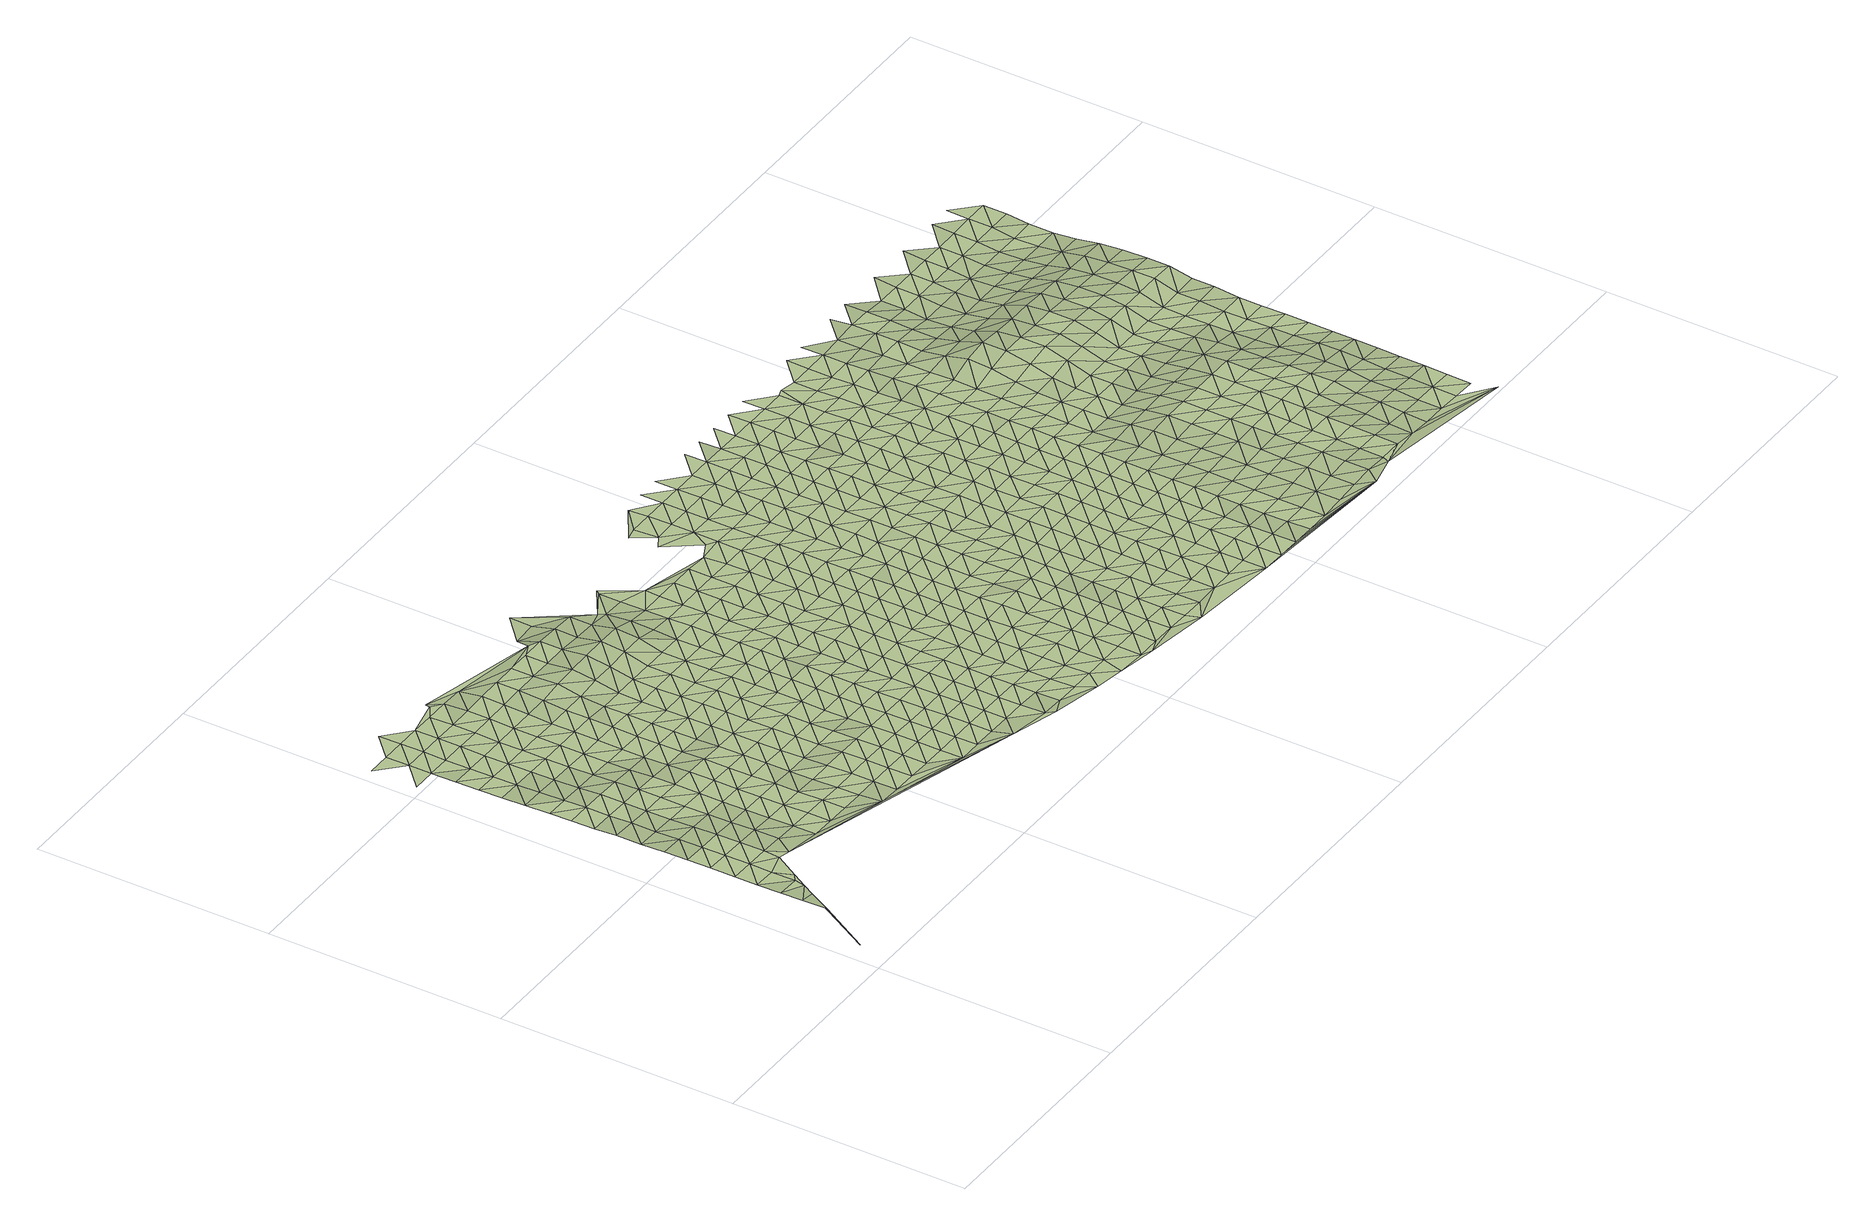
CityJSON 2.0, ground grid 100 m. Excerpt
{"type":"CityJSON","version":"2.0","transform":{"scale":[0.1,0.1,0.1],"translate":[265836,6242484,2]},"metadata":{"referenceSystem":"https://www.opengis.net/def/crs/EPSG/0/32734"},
"CityObjects":{
"terrain1":{"type":"TINRelief","geometry":[{"type":"CompositeSurface","lod":"1","boundaries":[[[0,1,2]],[[3,1,0]],[[4,5,3]],[[3,0,4]],[[6,7,5]],[[6,5,4]],[[8,7,9]],[[10,7,6]],[[4,11,6]],[[7,10,9]],[[12,8,13]],[[6,11,10]],[[8,9,13]],[[12,14,15]],[[11,16,10]],[[12,13,14]],[[9,10,16]],[[17,18,15]],[[18,17,19]],[[17,15,14]],[[13,9,20]],[[16,21,9]],[[22,19,23]],[[9,21,20]],[[17,24,19]],[[14,13,25]],[[26,21,16]],[[19,24,23]],[[27,22,28]],[[13,20,25]],[[17,14,29]],[[22,23,28]],[[30,27,31]],[[29,24,17]],[[29,14,25]],[[21,26,32]],[[30,31,33]],[[34,20,21]],[[27,28,31]],[[23,24,35]],[[21,32,34]],[[29,36,24]],[[37,38,33]],[[20,39,25]],[[37,33,31]],[[32,26,40]],[[24,36,35]],[[28,23,41]],[[20,34,39]],[[42,29,25]],[[43,38,44]],[[38,37,45]],[[23,35,41]],[[46,31,28]],[[29,42,36]],[[42,25,39]],[[47,34,32]],[[43,44,48]],[[44,38,45]],[[40,47,32]],[[28,41,46]],[[31,49,37]],[[36,50,35]],[[51,52,53]],[[48,54,55]],[[36,42,50]],[[39,34,56]],[[31,46,49]],[[44,54,48]],[[57,34,47]],[[37,58,45]],[[55,59,52]],[[60,41,35]],[[61,62,53]],[[34,57,56]],[[50,63,35]],[[26,64,40]],[[47,40,65]],[[66,42,39]],[[37,49,58]],[[54,59,55]],[[67,44,45]],[[35,63,60]],[[46,41,68]],[[66,39,56]],[[69,50,42]],[[52,70,53]],[[67,45,58]],[[59,71,52]],[[49,46,68]],[[44,72,54]],[[73,57,47]],[[74,47,65]],[[41,60,68]],[[50,69,63]],[[66,69,42]],[[52,71,70]],[[75,61,53]],[[47,74,73]],[[44,67,72]],[[59,54,76]],[[56,57,77]],[[58,49,78]],[[40,64,65]],[[79,60,63]],[[49,68,80]],[[53,70,75]],[[54,72,76]],[[57,73,77]],[[69,79,63]],[[66,56,81]],[[59,82,71]],[[49,80,78]],[[83,74,65]],[[67,58,84]],[[61,75,85]],[[68,60,86]],[[81,56,77]],[[59,76,82]],[[87,60,79]],[[74,83,73]],[[72,67,84]],[[70,71,88]],[[69,66,89]],[[65,90,83]],[[84,58,78]],[[86,80,68]],[[60,87,86]],[[90,65,64]],[[81,89,66]],[[71,82,88]],[[75,70,91]],[[92,79,69]],[[72,93,76]],[[94,77,73]],[[83,95,73]],[[72,84,96]],[[75,91,85]],[[78,80,97]],[[86,98,80]],[[70,88,91]],[[89,92,69]],[[77,94,81]],[[82,76,93]],[[99,87,79]],[[72,96,93]],[[73,95,94]],[[90,100,83]],[[80,98,97]],[[84,78,101]],[[90,64,100]],[[79,92,99]],[[102,86,87]],[[103,88,82]],[[104,95,83]],[[101,96,84]],[[105,89,81]],[[101,78,97]],[[94,106,81]],[[103,82,93]],[[86,102,98]],[[104,83,100]],[[87,99,102]],[[105,81,106]],[[107,91,88]],[[108,92,89]],[[109,88,103]],[[98,110,97]],[[111,93,96]],[[94,95,112]],[[113,95,104]],[[101,114,96]],[[64,26,115]],[[116,100,64]],[[92,108,99]],[[98,102,110]],[[88,109,107]],[[108,89,105]],[[96,114,111]],[[95,113,112]],[[100,116,104]],[[106,94,117]],[[103,93,118]],[[116,64,119]],[[120,101,97]],[[110,121,97]],[[122,102,99]],[[103,118,109]],[[94,112,117]],[[118,93,111]],[[108,123,99]],[[91,107,124]],[[113,104,125]],[[101,120,114]],[[105,106,126]],[[120,97,121]],[[116,125,104]],[[99,123,122]],[[127,110,102]],[[105,126,108]],[[126,106,117]],[[128,107,109]],[[111,114,129]],[[112,113,130]],[[118,131,109]],[[122,127,102]],[[113,125,130]],[[114,120,129]],[[132,121,110]],[[116,119,133]],[[134,123,108]],[[109,131,128]],[[64,135,119]],[[107,128,124]],[[134,108,126]],[[112,136,117]],[[137,118,111]],[[110,127,132]],[[138,111,129]],[[139,112,130]],[[133,119,140]],[[141,125,116]],[[142,120,121]],[[128,143,124]],[[122,123,144]],[[112,139,136]],[[137,111,138]],[[123,134,145]],[[146,126,117]],[[147,131,118]],[[142,121,132]],[[133,141,116]],[[148,130,125]],[[149,129,120]],[[123,145,144]],[[150,127,122]],[[135,140,119]],[[146,117,136]],[[118,137,147]],[[128,131,151]],[[130,148,139]],[[126,152,134]],[[143,128,151]],[[141,148,125]],[[142,149,120]],[[153,138,129]],[[150,122,144]],[[154,132,127]],[[155,133,140]],[[131,147,151]],[[126,146,152]],[[134,156,145]],[[129,149,153]],[[136,139,157]],[[158,137,138]],[[127,150,154]],[[148,159,139]],[[155,140,160]],[[141,133,161]],[[142,132,162]],[[134,152,156]],[[140,135,160]],[[144,145,163]],[[158,138,153]],[[139,159,157]],[[146,136,164]],[[165,147,137]],[[155,161,133]],[[162,132,154]],[[144,163,150]],[[166,149,142]],[[148,141,167]],[[135,64,115]],[[145,156,163]],[[147,165,151]],[[152,146,164]],[[164,136,157]],[[137,158,165]],[[149,166,153]],[[167,159,148]],[[161,167,141]],[[166,142,162]],[[150,168,154]],[[155,160,169]],[[168,150,163]],[[160,135,170]],[[153,171,158]],[[156,152,172]],[[152,164,173]],[[154,174,162]],[[157,159,175]],[[153,166,171]],[[167,176,159]],[[169,160,170]],[[143,151,177]],[[161,155,178]],[[174,154,168]],[[152,173,172]],[[179,151,165]],[[163,156,180]],[[158,181,165]],[[159,176,175]],[[162,182,166]],[[164,157,183]],[[178,155,169]],[[171,181,158]],[[184,167,161]],[[182,162,174]],[[156,172,180]],[[163,185,168]],[[183,173,164]],[[186,170,135]],[[183,157,175]],[[171,166,187]],[[167,184,176]],[[184,161,178]],[[181,179,165]],[[163,180,185]],[[187,166,182]],[[135,188,186]],[[174,168,189]],[[190,169,170]],[[176,191,175]],[[192,181,171]],[[172,173,193]],[[183,194,173]],[[135,115,188]],[[168,185,189]],[[187,192,171]],[[177,151,179]],[[176,184,191]],[[190,170,186]],[[195,178,169]],[[174,196,182]],[[173,194,193]],[[172,197,180]],[[198,183,175]],[[179,181,199]],[[195,169,190]],[[174,189,196]],[[191,200,175]],[[201,181,192]],[[185,180,197]],[[202,184,178]],[[182,203,187]],[[172,193,197]],[[183,198,194]],[[188,204,186]],[[198,175,200]],[[181,201,199]],[[202,178,195]],[[182,196,203]],[[205,188,115]],[[206,192,187]],[[207,191,184]],[[188,205,204]],[[185,208,189]],[[209,190,186]],[[194,210,193]],[[185,197,211]],[[199,177,179]],[[203,206,187]],[[202,207,184]],[[194,198,210]],[[196,189,208]],[[212,200,191]],[[213,201,192]],[[185,211,208]],[[209,186,204]],[[214,195,190]],[[193,215,197]],[[191,207,212]],[[192,206,213]],[[210,216,193]],[[217,198,200]],[[201,218,199]],[[219,205,115]],[[214,190,209]],[[215,211,197]],[[202,195,220]],[[203,196,221]],[[196,208,222]],[[193,216,215]],[[205,223,204]],[[217,200,212]],[[201,213,218]],[[218,177,199]],[[224,210,198]],[[220,195,214]],[[196,222,221]],[[206,203,225]],[[226,207,202]],[[205,219,223]],[[208,211,227]],[[209,204,228]],[[215,229,211]],[[217,224,198]],[[115,230,219]],[[206,225,213]],[[231,216,210]],[[221,225,203]],[[226,202,220]],[[227,222,208]],[[232,212,207]],[[211,229,227]],[[177,218,233]],[[228,204,223]],[[214,209,234]],[[210,224,231]],[[235,230,115]],[[215,216,236]],[[207,226,232]],[[222,237,221]],[[217,212,238]],[[239,218,213]],[[234,209,228]],[[225,240,213]],[[215,236,229]],[[220,214,241]],[[227,237,222]],[[216,231,236]],[[233,218,239]],[[223,219,242]],[[238,212,232]],[[213,240,239]],[[230,243,219]],[[220,241,226]],[[244,224,217]],[[241,214,234]],[[227,229,245]],[[246,225,221]],[[237,247,221]],[[219,243,242]],[[248,228,223]],[[245,229,236]],[[244,217,238]],[[226,249,232]],[[250,231,224]],[[239,251,233]],[[246,221,247]],[[252,240,225]],[[241,249,226]],[[248,223,242]],[[230,235,253]],[[254,234,228]],[[237,227,255]],[[256,233,251]],[[257,227,245]],[[224,244,250]],[[232,258,238]],[[231,259,236]],[[230,260,243]],[[225,246,252]],[[255,247,237]],[[240,261,239]],[[254,228,248]],[[257,255,227]],[[249,258,232]],[[262,241,234]],[[231,250,259]],[[230,253,260]],[[263,245,236]],[[239,261,251]],[[238,264,244]],[[242,243,265]],[[240,252,261]],[[262,234,254]],[[258,264,238]],[[256,251,261]],[[266,246,247]],[[241,267,249]],[[263,236,259]],[[268,247,255]],[[243,260,265]],[[269,257,245]],[[270,248,242]],[[244,271,250]],[[253,235,272]],[[266,247,268]],[[241,262,267]],[[264,271,244]],[[249,273,258]],[[274,252,246]],[[269,245,263]],[[270,242,265]],[[275,254,248]],[[276,255,257]],[[260,253,277]],[[261,278,256]],[[252,278,261]],[[279,259,250]],[[249,267,273]],[[246,266,274]],[[271,280,250]],[[264,258,281]],[[275,248,270]],[[269,276,257]],[[259,279,263]],[[262,254,282]],[[283,268,255]],[[265,260,284]],[[252,274,278]],[[277,253,272]],[[250,280,279]],[[258,273,281]],[[260,277,284]],[[266,268,283]],[[267,262,282]],[[285,271,264]],[[275,282,254]],[[255,276,283]],[[263,286,269]],[[265,287,270]],[[279,286,263]],[[264,281,285]],[[287,265,284]],[[274,266,288]],[[271,289,280]],[[275,270,290]],[[273,267,291]],[[266,283,288]],[[267,282,292]],[[277,272,293]],[[276,269,294]],[[277,293,284]],[[286,295,269]],[[287,290,270]],[[271,285,289]],[[274,296,278]],[[280,297,279]],[[267,292,291]],[[276,294,283]],[[273,298,281]],[[294,269,295]],[[288,299,274]],[[297,286,279]],[[282,275,300]],[[301,287,284]],[[290,302,275]],[[280,289,297]],[[273,291,298]],[[274,299,296]],[[293,301,284]],[[272,303,293]],[[304,288,283]],[[300,292,282]],[[285,281,305]],[[300,275,302]],[[278,296,306]],[[307,295,286]],[[304,283,294]],[[287,308,290]],[[289,285,305]],[[307,286,297]],[[281,298,305]],[[287,301,309]],[[292,310,291]],[[288,311,299]],[[288,304,312]],[[292,300,310]],[[287,309,308]],[[290,313,302]],[[314,294,295]],[[315,297,289]],[[316,301,293]],[[317,295,307]],[[316,293,303]],[[296,299,311]],[[288,312,311]],[[315,289,305]],[[298,291,318]],[[290,308,313]],[[314,295,317]],[[319,291,310]],[[296,311,306]],[[294,320,304]],[[321,300,302]],[[322,307,297]],[[301,323,309]],[[324,297,315]],[[291,319,318]],[[325,301,316]],[[305,298,326]],[[321,302,313]],[[294,314,320]],[[304,327,312]],[[308,309,323]],[[310,300,328]],[[316,303,329]],[[324,322,297]],[[301,325,323]],[[330,317,307]],[[298,318,326]],[[311,312,327]],[[310,328,319]],[[315,305,331]],[[304,320,327]],[[300,321,328]],[[307,322,330]],[[332,329,303]],[[313,308,333]],[[314,317,334]],[[315,331,324]],[[308,323,335]],[[331,305,326]],[[336,325,316]],[[337,316,329]],[[320,314,334]],[[318,319,338]],[[308,335,333]],[[334,317,330]],[[328,339,319]],[[321,313,340]],[[316,337,336]],[[322,324,341]],[[325,342,323]],[[331,343,324]],[[319,339,338]],[[311,327,344]],[[345,326,318]],[[340,313,333]],[[322,341,330]],[[344,327,320]],[[346,328,321]],[[342,335,323]],[[341,324,343]],[[320,334,347]],[[325,336,342]],[[329,332,348]],[[318,338,345]],[[337,329,349]],[[350,331,326]],[[320,347,344]],[[340,346,321]],[[335,351,333]],[[352,339,328]],[[334,330,353]],[[337,349,336]],[[341,354,330]],[[335,342,351]],[[349,329,348]],[[350,326,345]],[[344,355,311]],[[356,343,331]],[[328,346,352]],[[353,347,334]],[[357,338,339]],[[353,330,354]],[[358,340,333]],[[359,333,351]],[[331,350,356]],[[332,360,348]],[[361,341,343]],[[342,336,362]],[[339,352,357]],[[349,363,336]],[[364,345,338]],[[358,333,359]],[[347,355,344]],[[365,346,340]],[[361,343,356]],[[366,347,353]],[[336,363,362]],[[367,354,341]],[[351,342,368]],[[338,357,364]],[[347,366,355]],[[369,349,348]],[[370,350,345]],[[365,340,358]],[[351,368,359]],[[371,352,346]],[[341,361,367]],[[368,342,362]],[[372,353,354]],[[369,348,360]],[[370,345,364]],[[360,332,373]],[[374,356,350]],[[375,363,349]],[[346,365,371]],[[352,376,357]],[[372,354,367]],[[358,359,377]],[[378,366,353]],[[368,379,359]],[[350,370,374]],[[349,369,375]],[[380,361,356]],[[362,363,381]],[[352,371,376]],[[358,377,365]],[[364,357,382]],[[377,359,379]],[[353,372,378]],[[366,383,355]],[[380,356,374]],[[363,375,381]],[[384,367,361]],[[385,368,362]],[[357,376,382]],[[365,386,371]],[[370,364,387]],[[388,369,360]],[[366,378,383]],[[383,389,355]],[[361,380,384]],[[377,386,365]],[[362,381,385]],[[390,360,373]],[[391,379,368]],[[392,372,367]],[[370,387,374]],[[393,394,395]],[[388,360,390]],[[387,364,382]],[[396,397,395]],[[389,397,396]],[[398,375,369]],[[372,392,378]],[[371,399,376]],[[392,367,384]],[[368,385,391]],[[386,400,371]],[[374,401,380]],[[402,377,379]],[[369,388,398]],[[389,383,397]],[[375,403,381]],[[401,374,387]],[[371,400,399]],[[393,404,394]],[[405,383,378]],[[377,402,386]],[[406,382,376]],[[393,395,407]],[[402,379,391]],[[395,397,408]],[[380,409,384]],[[410,390,373]],[[392,405,378]],[[375,398,403]],[[388,390,410]],[[411,385,381]],[[409,380,401]],[[376,399,406]],[[408,407,395]],[[412,400,386]],[[413,397,383]],[[414,387,382]],[[384,415,392]],[[383,405,413]],[[402,412,386]],[[403,411,381]],[[407,404,393]],[[416,391,385]],[[398,388,417]],[[415,384,409]],[[414,382,406]],[[387,418,401]],[[388,410,417]],[[392,419,405]],[[399,400,420]],[[408,397,421]],[[385,411,416]],[[412,422,400]],[[413,423,397]],[[373,424,410]],[[402,391,425]],[[419,392,415]],[[387,414,418]],[[409,401,426]],[[403,398,427]],[[400,422,420]],[[397,423,421]],[[417,428,398]],[[429,407,408]],[[413,405,430]],[[431,406,399]],[[425,391,416]],[[411,403,427]],[[432,412,402]],[[401,418,426]],[[405,419,430]],[[398,428,427]],[[407,429,404]],[[409,433,415]],[[424,417,410]],[[408,421,429]],[[399,420,431]],[[434,423,413]],[[412,432,422]],[[414,406,435]],[[425,432,402]],[[416,411,436]],[[409,426,433]],[[434,413,430]],[[419,415,437]],[[418,414,435]],[[438,428,417]],[[411,427,436]],[[431,435,406]],[[439,420,422]],[[424,438,417]],[[440,424,373]],[[441,421,423]],[[415,433,437]],[[439,422,432]],[[442,423,434]],[[443,425,416]],[[444,430,419]],[[436,445,416]],[[418,446,426]],[[420,447,431]],[[427,428,448]],[[418,435,449]],[[423,442,441]],[[450,428,438]],[[451,429,421]],[[443,416,445]],[[419,437,444]],[[447,420,439]],[[433,426,446]],[[452,434,430]],[[432,425,453]],[[448,436,427]],[[418,449,446]],[[428,450,448]],[[454,429,451]],[[421,441,451]],[[455,438,424]],[[435,431,456]],[[444,452,430]],[[443,453,425]],[[447,457,431]],[[439,432,458]],[[459,442,434]],[[436,460,445]],[[433,461,437]],[[456,449,435]],[[433,446,462]],[[463,436,448]],[[464,455,424]],[[456,431,457]],[[439,458,447]],[[465,450,438]],[[453,458,432]],[[434,452,459]],[[424,440,464]],[[437,461,444]],[[442,466,441]],[[436,463,460]],[[433,462,461]],[[443,445,467]],[[438,455,465]],[[468,446,449]],[[441,466,451]],[[469,457,447]],[[448,450,470]],[[456,471,449]],[[442,459,466]],[[467,445,460]],[[469,447,458]],[[468,462,446]],[[452,444,472]],[[453,443,473]],[[449,471,468]],[[461,474,444]],[[450,465,470]],[[475,476,451]],[[477,463,448]],[[452,472,459]],[[455,464,478]],[[479,456,457]],[[475,451,466]],[[472,444,474]],[[473,443,467]],[[457,469,480]],[[481,464,440]],[[482,458,453]],[[448,470,477]],[[460,463,483]],[[456,479,471]],[[461,462,484]],[[455,478,465]],[[485,462,468]],[[481,478,464]],[[479,457,480]],[[482,453,473]],[[458,486,469]],[[466,459,487]],[[463,477,483]],[[462,485,484]],[[472,488,459]],[[468,471,489]],[[490,467,460]],[[491,474,461]],[[492,470,465]],[[489,471,479]],[[458,482,486]],[[459,488,487]],[[478,493,465]],[[466,494,475]],[[469,495,480]],[[440,496,481]],[[490,460,483]],[[461,484,491]],[[497,472,474]],[[498,473,467]],[[470,492,477]],[[465,493,492]],[[499,485,468]],[[468,489,500]],[[466,487,494]],[[469,486,495]],[[501,496,440]],[[479,480,502]],[[503,478,481]],[[497,474,491]],[[498,467,490]],[[477,504,483]],[[482,473,505]],[[506,488,472]],[[468,500,499]],[[484,485,507]],[[489,479,502]],[[475,494,508]],[[477,492,504]],[[503,481,496]],[[502,480,495]],[[486,482,505]],[[478,509,493]],[[505,473,498]],[[472,497,506]],[[488,510,487]],[[485,499,507]],[[511,500,489]],[[512,490,483]],[[513,491,484]],[[514,483,504]],[[478,503,509]],[[494,487,510]],[[492,493,515]],[[511,489,502]],[[488,506,510]],[[516,496,501]],[[495,486,517]],[[512,483,514]],[[484,507,513]],[[486,505,518]],[[499,500,519]],[[520,497,491]],[[521,498,490]],[[493,509,515]],[[504,492,522]],[[511,519,500]],[[501,523,516]],[[486,518,517]],[[524,503,496]],[[502,495,525]],[[494,510,526]],[[520,491,513]],[[521,490,512]],[[504,522,514]],[[505,498,527]],[[528,506,497]],[[522,492,515]],[[507,499,529]],[[525,511,502]],[[503,524,509]],[[494,526,530]],[[519,531,499]],[[524,496,516]],[[525,495,517]],[[527,518,505]],[[497,520,528]],[[527,498,521]],[[507,529,513]],[[506,532,510]],[[499,531,529]],[[512,514,533]],[[534,515,509]],[[522,535,514]],[[536,519,511]],[[532,526,510]],[[537,511,525]],[[501,440,538]],[[506,528,532]],[[534,509,524]],[[513,539,520]],[[540,516,523]],[[517,518,541]],[[533,514,535]],[[527,542,518]],[[521,512,543]],[[511,537,536]],[[529,539,513]],[[519,544,531]],[[545,522,515]],[[523,546,540]],[[518,542,541]],[[547,515,534]],[[520,548,528]],[[524,516,549]],[[550,525,517]],[[551,526,532]],[[543,512,533]],[[552,527,521]],[[519,536,544]],[[539,548,520]],[[545,515,547]],[[553,535,522]],[[529,531,554]],[[526,551,555]],[[549,516,540]],[[550,517,541]],[[538,523,501]],[[556,537,525]],[[527,552,542]],[[557,534,524]],[[552,521,543]],[[532,528,558]],[[522,545,553]],[[531,544,554]],[[548,559,528]],[[560,533,535]],[[529,561,539]],[[525,550,556]],[[557,524,549]],[[536,537,562]],[[546,563,540]],[[542,564,541]],[[565,547,534]],[[528,559,558]],[[566,551,532]],[[560,535,553]],[[529,554,561]],[[542,552,564]],[[544,536,562]],[[548,539,567]],[[568,543,533]],[[537,556,562]],[[565,534,557]],[[569,545,547]],[[540,570,549]],[[532,558,566]],[[538,546,523]],[[550,541,571]],[[539,561,567]],[[568,533,560]],[[570,540,563]],[[564,572,541]],[[573,552,543]],[[548,574,559]],[[569,547,565]],[[575,553,545]],[[544,576,554]],[[550,571,556]],[[549,577,557]],[[551,566,578]],[[544,562,579]],[[571,541,572]],[[573,543,568]],[[548,567,574]],[[577,549,570]],[[561,554,576]],[[580,564,552]],[[581,558,559]],[[545,569,575]],[[544,579,576]],[[582,560,553]],[[557,583,565]],[[562,556,584]],[[558,581,566]],[[563,546,538]],[[571,585,556]],[[573,580,552]],[[559,574,581]],[[583,557,577]],[[586,570,563]],[[587,572,564]],[[582,553,575]],[[584,579,562]],[[561,588,567]],[[589,568,560]],[[565,590,569]],[[556,585,584]],[[561,576,591]],[[566,592,578]],[[570,586,577]],[[564,580,587]],[[563,593,586]],[[590,565,583]],[[574,567,588]],[[594,571,572]],[[592,566,581]],[[561,591,588]],[[589,560,582]],[[569,595,575]],[[573,568,596]],[[597,576,579]],[[598,583,577]],[[599,579,584]],[[595,569,590]],[[594,572,587]],[[593,563,538]],[[600,585,571]],[[596,568,589]],[[598,577,586]],[[575,601,582]],[[597,591,576]],[[602,580,573]],[[574,603,581]],[[579,599,597]],[[574,588,604]],[[605,590,583]],[[601,575,595]],[[571,594,600]],[[606,584,585]],[[603,592,581]],[[593,607,586]],[[602,573,596]],[[574,604,603]],[[583,598,605]],[[582,608,589]],[[609,587,580]],[[610,588,591]],[[595,590,611]],[[585,600,606]],[[608,582,601]],[[597,612,591]],[[592,613,614]],[[615,599,584]],[[580,602,609]],[[611,590,605]],[[538,607,593]],[[589,616,596]],[[610,604,588]],[[617,594,587]],[[598,586,618]],[[592,603,613]],[[591,612,610]],[[607,619,586]],[[620,601,595]],[[584,606,615]],[[616,589,608]],[[599,621,597]],[[598,618,605]],[[595,611,620]],[[618,586,619]],[[617,587,609]],[[622,600,594]],[[596,623,602]],[[624,603,604]],[[625,608,601]],[[597,621,612]],[[599,615,621]],[[623,596,616]],[[610,624,604]],[[603,626,613]],[[627,611,605]],[[601,620,625]],[[594,617,622]],[[628,606,600]],[[629,619,607]],[[602,630,609]],[[607,538,629]],[[627,605,618]],[[610,612,631]],[[626,603,632]],[[630,602,623]],[[603,624,632]],[[606,628,615]],[[616,608,633]],[[600,622,628]],[[631,612,621]],[[608,625,634]],[[620,611,635]],[[609,636,617]],[[627,637,611]],[[638,618,619]],[[608,634,633]],[[619,629,639]],[[636,609,630]],[[621,615,640]],[[620,635,625]],[[641,623,616]],[[624,610,642]],[[643,610,631]],[[637,635,611]],[[626,632,644]],[[617,645,622]],[[618,638,627]],[[538,646,629]],[[628,640,615]],[[638,619,639]],[[623,641,630]],[[642,632,624]],[[643,642,610]],[[616,633,641]],[[645,617,636]],[[634,625,647]],[[622,648,628]],[[649,631,621]],[[637,627,650]],[[635,647,625]],[[621,640,651]],[[652,644,632]],[[639,629,653]],[[648,622,645]],[[627,638,650]],[[636,630,654]],[[649,621,651]],[[652,632,642]],[[630,641,655]],[[629,646,653]],[[628,656,640]],[[657,643,631]],[[658,633,634]],[[647,659,634]],[[660,635,637]],[[639,661,638]],[[656,628,648]],[[630,655,654]],[[637,650,662]],[[633,658,641]],[[663,645,636]],[[664,644,652]],[[657,631,649]],[[634,659,658]],[[653,661,639]],[[640,665,651]],[[666,642,643]],[[660,637,662]],[[667,647,635]],[[645,663,648]],[[638,668,650]],[[644,664,669]],[[665,640,656]],[[636,654,663]],[[655,641,670]],[[666,643,657]],[[668,638,661]],[[647,667,659]],[[651,671,649]],[[672,652,642]],[[635,660,667]],[[670,641,658]],[[653,646,673]],[[674,656,648]],[[662,650,675]],[[671,651,665]],[[673,661,653]],[[674,648,663]],[[672,642,666]],[[668,675,650]],[[676,664,652]],[[649,677,657]],[[678,658,659]],[[655,679,654]],[[655,670,680]],[[681,665,656]],[[659,667,678]],[[677,649,671]],[[664,676,669]],[[660,662,682]],[[668,661,683]],[[654,679,663]],[[656,674,681]],[[676,652,672]],[[655,680,679]],[[684,662,675]],[[658,685,670]],[[657,686,666]],[[683,661,673]],[[660,682,667]],[[646,687,673]],[[686,657,677]],[[658,678,685]],[[682,662,684]],[[688,671,665]],[[665,681,689]],[[690,680,670]],[[674,663,691]],[[666,692,672]],[[675,668,693]],[[683,694,668]],[[679,695,663]],[[667,696,678]],[[665,689,688]],[[670,685,690]],[[692,666,686]],[[674,691,681]],[[697,677,671]],[[696,667,682]],[[691,663,695]],[[668,694,693]],[[672,698,676]],[[687,683,673]],[[699,684,675]],[[677,697,686]],[[685,678,700]],[[679,680,701]],[[671,688,697]],[[690,702,680]],[[698,672,692]],[[689,681,703]],[[700,678,696]],[[675,693,699]],[[676,704,705]],[[706,682,684]],[[707,694,683]],[[691,703,681]],[[680,702,701]],[[690,685,708]],[[679,709,695]],[[704,676,698]],[[707,683,687]],[[692,686,710]],[[686,697,711]],[[708,685,700]],[[706,684,699]],[[712,696,682]],[[688,689,713]],[[694,714,693]],[[703,715,689]],[[679,701,709]],[[716,691,695]],[[717,702,690]],[[686,711,710]],[[714,694,707]],[[696,712,700]],[[688,713,697]],[[718,698,692]],[[682,706,712]],[[689,715,713]],[[690,708,717]],[[691,716,703]],[[693,719,699]],[[716,695,709]],[[698,718,704]],[[692,710,718]],[[714,719,693]],[[711,697,720]],[[721,707,687]],[[702,722,701]],[[702,717,723]],[[724,715,703]],[[725,687,646]],[[726,708,700]],[[700,712,727]],[[720,697,713]],[[706,699,728]],[[709,701,722]],[[703,716,724]],[[721,687,729]],[[702,723,722]],[[719,730,699]],[[708,726,717]],[[711,731,710]],[[732,714,707]],[[704,718,733]],[[700,727,726]],[[706,728,712]],[[731,711,720]],[[728,699,730]],[[734,713,715]],[[716,709,735]],[[714,732,719]],[[704,733,736]],[[715,724,737]],[[732,707,721]],[[723,717,738]],[[710,739,718]],[[722,735,709]],[[740,727,712]],[[715,737,734]],[[726,738,717]],[[739,710,731]],[[724,716,741]],[[742,720,713]],[[743,730,719]],[[740,712,728]],[[733,718,744]],[[729,745,721]],[[735,741,716]],[[719,732,743]],[[722,723,746]],[[713,734,742]],[[738,747,723]],[[744,718,739]],[[748,737,724]],[[749,731,720]],[[727,750,726]],[[740,751,727]],[[725,729,687]],[[721,752,732]],[[753,728,730]],[[746,735,722]],[[741,748,724]],[[723,747,746]],[[730,743,754]],[[731,749,739]],[[733,744,755]],[[749,720,742]],[[727,751,750]],[[752,721,745]],[[728,753,740]],[[756,738,726]],[[753,730,754]],[[734,737,757]],[[735,758,741]],[[732,759,743]],[[733,755,760]],[[748,761,737]],[[738,756,747]],[[744,739,762]],[[726,750,756]],[[759,732,752]],[[758,735,746]],[[751,740,763]],[[734,757,742]],[[737,761,757]],[[762,739,749]],[[764,748,741]],[[754,743,765]],[[745,729,725]],[[740,753,763]],[[766,755,744]],[[767,746,747]],[[764,741,758]],[[765,743,759]],[[742,768,749]],[[769,750,751]],[[770,752,745]],[[762,766,744]],[[767,747,756]],[[771,761,748]],[[754,772,753]],[[751,763,769]],[[768,742,757]],[[773,760,755]],[[752,770,759]],[[758,746,774]],[[748,764,771]],[[745,775,770]],[[772,754,765]],[[776,762,749]],[[756,750,777]],[[755,766,773]],[[746,767,774]],[[753,778,763]],[[776,749,768]],[[750,769,777]],[[775,745,725]],[[779,757,761]],[[780,765,759]],[[761,771,781]],[[778,753,772]],[[764,758,782]],[[780,759,770]],[[774,783,758]],[[763,784,769]],[[762,785,766]],[[767,756,786]],[[761,781,779]],[[777,787,756]],[[762,776,788]],[[764,782,771]],[[789,768,757]],[[790,772,765]],[[763,778,784]],[[782,758,783]],[[775,791,770]],[[786,774,767]],[[786,756,787]],[[762,788,785]],[[765,780,790]],[[792,773,766]],[[768,789,776]],[[793,777,769]],[[757,779,789]],[[781,771,794]],[[793,769,784]],[[795,778,772]],[[796,783,774]],[[782,794,771]],[[792,766,785]],[[772,790,797]],[[780,770,798]],[[791,799,770]],[[796,774,786]],[[777,800,787]],[[776,801,788]],[[776,789,802]],[[777,793,803]],[[772,797,795]],[[804,784,778]],[[779,781,805]],[[780,798,790]],[[773,792,806]],[[794,807,781]],[[798,770,799]],[[808,782,783]],[[785,788,801]],[[777,803,800]],[[776,802,801]],[[783,796,809]],[[784,804,793]],[[779,805,789]],[[810,786,787]],[[778,795,804]],[[781,807,805]],[[782,808,794]],[[797,790,811]],[[808,783,809]],[[796,786,810]],[[810,787,800]],[[798,811,790]],[[792,785,812]],[[813,802,789]],[[785,801,814]],[[815,807,794]],[[793,816,803]],[[793,804,817]],[[813,789,805]],[[792,812,806]],[[795,797,818]],[[819,809,796]],[[794,808,815]],[[812,785,814]],[[811,820,797]],[[800,803,816]],[[793,817,816]],[[810,819,796]],[[795,818,804]],[[801,802,821]],[[813,822,802]],[[797,820,818]],[[809,823,808]],[[824,805,807]],[[807,815,825]],[[821,814,801]],[[802,822,821]],[[819,823,809]],[[817,804,826]],[[805,824,813]],[[810,800,827]],[[807,825,824]],[[800,816,828]],[[815,808,829]],[[826,804,818]],[[827,819,810]],[[823,829,808]],[[827,800,828]],[[830,812,814]],[[822,813,831]],[[832,816,817]],[[833,814,821]],[[834,825,815]],[[832,817,826]],[[813,824,831]],[[835,823,819]],[[829,834,815]],[[830,814,833]],[[836,828,816]],[[821,822,837]],[[819,827,835]],[[825,838,824]],[[822,831,837]],[[836,816,832]],[[812,830,839]],[[834,838,825]],[[829,823,840]],[[823,835,841]],[[831,824,842]],[[827,828,843]],[[844,833,821]],[[836,845,828]],[[821,837,846]],[[838,842,824]],[[823,841,840]],[[847,834,829]],[[827,843,835]],[[843,828,845]],[[821,846,844]],[[837,831,848]],[[830,833,849]],[[834,847,838]],[[829,840,847]],[[842,848,831]],[[830,849,839]],[[841,835,850]],[[844,849,833]],[[851,846,837]],[[843,850,835]],[[848,851,837]],[[842,838,852]],[[838,847,853]],[[854,840,841]],[[844,846,855]],[[850,856,841]],[[838,853,852]],[[851,855,846]],[[840,854,847]],[[857,848,842]],[[841,856,854]],[[858,849,844]],[[848,857,851]],[[842,852,857]],[[855,859,844]],[[853,847,860]],[[860,847,854]],[[858,844,859]],[[861,855,851]],[[861,851,857]],[[862,852,853]],[[849,858,863]],[[853,860,864]],[[865,859,855]],[[852,862,857]],[[853,864,862]],[[855,861,865]],[[866,858,859]],[[859,865,867]],[[861,857,868]],[[862,869,857]],[[858,866,863]],[[866,859,867]],[[861,868,865]],[[868,857,869]],[[867,865,870]],[[868,870,865]],[[866,867,871]],[[870,872,867]],[[871,873,866]],[[871,867,872]]]}]}
},
"vertices":[
[191,405,75],[132,305,83],[2,79,84],[132,410,79],[222,459,72],[132,505,76],[232,505,72],[132,605,73],[132,700,73],[232,700,71],[232,605,70],[261,524,72],[132,805,73],[232,805,70],[232,905,68],[132,905,72],[325,632,69],[232,1005,64],[132,1005,70],[132,1105,66],[332,805,66],[332,700,69],[132,1210,66],[232,1210,60],[232,1105,60],[332,905,64],[374,622,69],[132,1305,58],[232,1305,57],[332,1005,60],[132,1405,57],[232,1405,56],[432,700,64],[132,1500,53],[432,805,62],[332,1210,55],[332,1105,55],[232,1500,52],[132,1605,49],[432,905,59],[532,605,61],[332,1305,55],[432,1005,55],[132,1705,46],[232,1705,42],[232,1605,47],[332,1405,53],[532,700,59],[132,1805,44],[332,1500,48],[432,1105,53],[32,2010,39],[132,2010,39],[132,2105,39],[232,1805,40],[132,1905,42],[532,905,54],[532,805,56],[332,1605,43],[232,1905,38],[432,1305,54],[132,2205,37],[32,2205,37],[432,1210,53],[832,505,61],[632,605,58],[532,1005,51],[332,1705,40],[432,1405,49],[532,1105,51],[232,2105,38],[232,2010,38],[332,1805,39],[632,805,54],[632,700,57],[232,2205,36],[332,1905,37],[632,905,51],[432,1605,40],[532,1210,51],[432,1500,44],[632,1005,48],[332,2010,38],[732,700,54],[432,1705,39],[232,2300,34],[532,1405,43],[532,1305,50],[332,2105,38],[632,1105,48],[732,605,56],[332,2205,36],[632,1210,48],[432,1905,37],[732,905,50],[732,805,52],[432,1805,39],[532,1605,38],[532,1500,40],[632,1305,42],[832,605,54],[532,1705,38],[632,1405,39],[432,2010,39],[832,700,51],[732,1105,44],[732,1005,46],[432,2205,35],[732,1210,44],[432,2105,39],[632,1500,37],[532,1905,38],[832,905,44],[832,805,47],[532,1805,38],[1455,332,52],[932,605,52],[832,1005,44],[532,2010,41],[932,505,54],[632,1705,39],[632,1605,38],[732,1405,37],[732,1305,39],[488,2241,33],[932,700,52],[832,1105,41],[732,1500,36],[532,2205,33],[632,1805,36],[932,805,48],[532,2105,41],[732,1605,37],[1033,605,52],[832,1210,41],[1233,410,50],[932,1005,40],[632,2010,44],[632,1905,40],[932,905,43],[1033,505,54],[1033,700,52],[732,1705,37],[493,2260,32],[832,1405,34],[832,1305,36],[932,1105,38],[632,2105,44],[1033,805,48],[732,1805,35],[832,1500,32],[632,2205,30],[932,1210,38],[732,1905,43],[832,1605,33],[1133,605,50],[932,1305,36],[1033,1005,40],[732,2010,47],[1033,905,43],[1133,505,50],[1133,700,49],[832,1705,31],[932,1405,34],[1033,1105,38],[732,2105,47],[832,1805,39],[1133,805,46],[932,1500,31],[1233,605,47],[1233,505,48],[832,1905,55],[1033,1305,36],[1033,1210,38],[932,1605,29],[1133,1005,38],[1133,905,42],[986,2128,48],[1233,700,46],[832,2105,50],[1033,1405,34],[832,2010,50],[932,1705,30],[1133,1105,38],[1233,805,43],[1033,1500,31],[1333,505,47],[932,1805,48],[1333,410,49],[1033,1605,29],[1333,605,44],[1233,905,39],[932,1905,61],[1133,1305,37],[1133,1210,38],[1333,700,42],[1033,1705,30],[1133,1405,34],[1233,1105,38],[932,2105,48],[1233,1005,37],[932,2010,48],[1333,805,40],[1033,1805,48],[1433,505,46],[1433,410,47],[1033,1905,61],[1333,905,37],[1133,1605,29],[1433,605,44],[1233,1210,38],[1133,1500,32],[1333,1005,36],[1033,2010,48],[1433,700,41],[1233,1405,34],[1233,1305,36],[1333,1105,36],[1033,2105,48],[1533,410,46],[1433,805,38],[1133,1805,56],[1133,1705,30],[1533,505,45],[1333,1210,36],[1133,1905,65],[1433,905,35],[1233,1605,29],[1533,605,43],[1233,1500,32],[1633,305,49],[1333,1305,34],[1433,1005,35],[1033,2205,10],[1533,700,41],[1663,277,49],[1333,1405,34],[1233,1705,31],[1433,1105,36],[1133,2105,43],[1133,2010,43],[1533,805,38],[1633,505,43],[1633,410,45],[1433,1210,36],[1333,1500,32],[1233,1905,61],[1233,1805,54],[1633,605,42],[1533,905,35],[1433,1305,31],[1133,2205,17],[1233,2010,37],[1733,305,44],[1633,700,40],[1333,1705,28],[1133,2300,19],[1333,1605,29],[1533,1005,33],[1433,1405,32],[1733,410,41],[1233,2105,37],[1633,805,38],[1433,1500,31],[1533,1105,33],[1733,505,40],[1333,1905,35],[1633,905,36],[1333,1805,32],[1433,1605,28],[1733,605,38],[1533,1210,33],[1881,235,43],[1633,1005,34],[1333,2010,24],[1733,700,37],[1433,1705,27],[1834,305,43],[1317,2036,24],[1533,1405,30],[1533,1305,30],[1633,1105,31],[1733,805,35],[1433,1805,24],[1834,410,40],[1633,1210,31],[1533,1500,29],[1834,505,40],[1433,1905,22],[1633,1305,29],[1834,605,39],[1733,1005,35],[1733,905,35],[1934,305,43],[1533,1705,26],[1533,1605,27],[1433,2105,19],[1633,1405,29],[1733,1105,34],[1433,2010,19],[1834,805,35],[1934,410,40],[1834,700,37],[2008,212,44],[1533,1805,24],[1733,1210,34],[1445,2121,19],[1633,1500,28],[1934,605,39],[1934,505,40],[1834,905,34],[1542,1972,20],[1533,1905,22],[1934,700,37],[1633,1705,25],[1733,1305,30],[2034,305,44],[1633,1605,26],[1834,1105,34],[1834,1005,34],[1633,1805,24],[1934,805,35],[1733,1500,26],[2034,505,41],[1733,1405,28],[2034,410,41],[1834,1210,34],[1633,1905,24],[1934,905,34],[2134,205,44],[1733,1605,25],[1834,1305,30],[2175,184,44],[2034,700,38],[1733,1705,24],[2034,605,40],[2134,410,44],[2134,305,44],[1934,1105,34],[1934,1005,34],[2034,805,35],[1834,1500,28],[2134,505,42],[1834,1405,29],[1733,1905,25],[1934,1210,34],[2034,905,34],[1733,1805,24],[2234,205,44],[2234,305,43],[1934,1305,30],[2134,605,41],[2034,1005,33],[1834,1705,26],[1834,1605,27],[1822,1895,26],[1934,1405,29],[2034,1105,33],[2134,805,38],[2134,700,41],[2334,205,42],[1934,1500,28],[2234,505,42],[2234,410,43],[2034,1210,33],[2134,905,35],[1834,1805,25],[1934,1605,27],[2234,605,42],[2334,305,41],[2034,1305,29],[2134,1005,34],[1934,1705,26],[2456,148,37],[2034,1405,29],[2334,410,41],[2134,1105,32],[2234,805,40],[1934,1805,25],[2234,700,42],[2034,1500,29],[2334,505,41],[2134,1210,32],[1934,1905,26],[2034,1605,29],[2334,605,41],[2234,905,35],[2134,1305,32],[2434,305,37],[1892,1932,26],[2434,205,38],[2334,700,39],[2034,1705,28],[1834,2205,25],[1783,2194,24],[1841,2102,26],[1791,2072,26],[1934,2010,26],[2434,410,37],[2234,1105,32],[2234,1005,33],[2134,1405,30],[2334,805,37],[2434,505,36],[1927,2287,24],[2034,1805,26],[2234,1210,32],[1934,2205,25],[1934,2105,26],[2134,1500,29],[2534,205,35],[2434,605,36],[2334,905,34],[2034,1905,25],[2234,1305,32],[2134,1605,30],[2434,700,35],[2534,305,36],[2234,1405,31],[2134,1705,30],[2334,1105,33],[2034,2105,24],[2334,1005,33],[2034,2010,24],[2635,205,40],[2434,805,35],[2234,1500,32],[2534,505,37],[2534,410,36],[2034,2205,24],[2134,1805,29],[2334,1210,32],[2434,905,35],[2234,1605,31],[2134,1905,28],[2334,1305,32],[2534,605,37],[2234,1705,31],[2635,305,39],[2434,1005,35],[2837,111,41],[2134,2105,26],[2134,2010,27],[2534,805,36],[2234,1805,30],[2534,700,37],[2334,1500,34],[2434,1105,34],[2635,505,38],[2334,1405,35],[2635,410,39],[2134,2205,24],[2234,1905,29],[2534,905,35],[2034,2300,23],[2735,305,40],[2434,1305,34],[2434,1210,34],[2534,1005,34],[2234,2010,28],[2635,700,37],[2334,1705,30],[2334,1605,32],[2635,605,37],[2735,205,41],[2735,410,40],[2234,2105,26],[2635,805,37],[2434,1500,31],[2534,1105,33],[2735,505,38],[2434,1405,32],[2334,1905,28],[2635,905,37],[2334,1805,28],[2234,2205,26],[2134,2300,24],[2735,605,38],[2835,305,40],[2534,1305,32],[2534,1210,32],[2835,205,41],[2635,1005,36],[2735,700,37],[2434,1705,30],[2434,1605,31],[2635,1105,35],[2334,2105,26],[2334,2010,27],[2534,1405,32],[2735,805,37],[2434,1805,29],[2835,505,38],[2835,410,40],[2334,2205,26],[2635,1210,35],[2935,205,42],[2434,1905,28],[2735,905,37],[2534,1605,30],[2534,1500,31],[2935,105,43],[2635,1305,35],[2935,305,41],[2835,605,38],[2735,1005,37],[2434,2010,26],[2534,1705,29],[2334,2300,23],[2935,410,41],[2434,2105,24],[2635,1405,33],[2835,805,37],[2534,1805,29],[2835,700,37],[2935,505,39],[3035,205,39],[2735,1210,37],[2735,1105,37],[2635,1500,31],[2534,1905,25],[2835,905,37],[2935,605,38],[3035,105,41],[3035,305,38],[2735,1305,37],[2434,2205,24],[2835,1005,37],[2534,2010,23],[2635,1705,30],[2434,2300,20],[2635,1605,31],[2534,2105,22],[2935,805,38],[3035,410,38],[2935,700,38],[2735,1500,31],[2735,1405,33],[3489,43,62],[2635,1805,30],[3135,205,34],[2835,1210,37],[2835,1105,37],[2935,905,37],[2735,1605,31],[3035,605,37],[3135,105,38],[3035,505,38],[2635,1905,25],[3135,305,33],[2835,1305,37],[2534,2205,22],[2935,1005,37],[3035,700,36],[2735,1705,31],[2534,2300,19],[2835,1405,33],[3135,410,33],[2635,2105,20],[2635,2010,21],[3035,805,36],[2735,1805,29],[2835,1500,31],[3235,105,38],[2935,1105,37],[3135,505,34],[2635,2205,20],[2735,1905,25],[3035,905,35],[3135,605,36],[3235,205,37],[2935,1305,37],[2935,1210,37],[3035,1005,35],[2735,2010,21],[3135,700,35],[2835,1705,31],[3235,305,37],[2635,2300,18],[2835,1605,31],[3035,1105,34],[2735,2105,20],[3135,805,35],[3235,410,37],[2935,1500,33],[2935,1405,35],[3336,205,47],[3035,1210,34],[2835,1905,25],[3135,905,36],[3235,505,41],[2835,1805,29],[2735,2205,20],[3336,105,46],[3035,1305,34],[3235,605,43],[3135,1005,35],[2935,1705,30],[3336,305,47],[2935,1605,32],[3035,1405,35],[3235,700,43],[3135,1105,32],[2835,2105,20],[2835,2010,21],[3336,410,47],[3035,1500,34],[3436,105,55],[3235,805,44],[3135,1210,32],[2935,1905,25],[3336,505,51],[2935,1805,27],[2835,2205,20],[2735,2300,18],[3035,1605,34],[3235,905,44],[3135,1305,32],[3436,305,57],[3436,205,56],[3336,605,52],[3035,1705,32],[3135,1405,31],[3235,1005,38],[2935,2010,22],[3336,700,52],[2864,2216,20],[3436,410,57],[3135,1500,33],[3536,105,63],[3235,1105,32],[3035,1805,28],[2935,2105,19],[3336,905,53],[3336,805,53],[3436,605,59],[3235,1210,32],[3436,505,61],[3536,305,65],[3536,205,63],[3135,1605,34],[3336,1005,43],[3035,2010,22],[3035,1905,25],[2935,2205,19],[3235,1305,32],[3624,76,56],[3436,700,59],[3235,1405,30],[3135,1805,33],[3536,410,65],[3135,1705,35],[3035,2105,19],[3636,105,56],[3336,1210,31],[3336,1105,32],[3235,1500,32],[3135,1905,29],[3436,905,60],[3436,805,61],[3536,605,64],[3636,205,57],[3536,505,66],[3336,1305,31],[3035,2205,19],[3235,1605,36],[3135,2010,24],[3536,700,63],[3636,305,61],[3035,2300,19],[3436,1005,47],[3235,1705,38],[3135,2105,21],[3736,105,56],[3336,1405,32],[3636,410,61],[3135,2205,21],[3235,1805,34],[3536,805,63],[3436,1210,29],[3436,1105,33],[3336,1500,46],[3636,605,64],[3736,205,57],[3636,505,64],[3536,905,62],[3235,1905,33],[3836,105,42],[3336,1705,71],[3336,1605,63],[3536,1005,52],[3436,1405,39],[3235,2010,31],[3736,410,61],[3736,305,61],[3436,1305,29],[3636,700,64],[3336,1805,47],[3235,2105,27],[3736,505,64],[3636,805,64],[3536,1210,28],[3536,1105,35],[3436,1500,66],[3235,2205,27],[3135,2300,18],[3736,605,64],[3836,205,46],[3636,905,63],[3536,1305,28],[3336,2010,32],[3336,1905,31],[3736,700,64],[3436,1705,84],[3836,305,53],[3436,1605,83],[3536,1405,56],[3636,1005,52],[3336,2105,33],[3836,410,53],[3436,1805,51],[3936,205,38],[3636,1210,29],[3636,1105,37],[3536,1500,83],[4272,8,22],[3736,905,63],[3736,805,64],[3836,605,64],[3936,105,33],[3836,505,63],[3436,1905,26],[3936,305,47],[3336,2205,33],[3536,1705,73],[3636,1305,29],[3336,2300,22],[3536,1605,83],[3736,1005,52],[3436,2010,26],[3836,700,63],[3636,1405,58],[3536,1805,36],[3936,410,47],[3436,2105,31],[4036,105,32],[3736,1210,29],[3736,1105,37],[3636,1500,79],[3536,1905,16],[3836,905,63],[3836,805,63],[4036,205,33],[3936,605,61],[3936,505,62],[3436,2205,31],[3836,1005,53],[3636,1705,67],[3736,1305,29],[4036,305,41],[3436,2300,27],[3636,1605,78],[3536,2010,11],[3936,700,60],[3736,1405,58],[4036,410,41],[3536,2105,18],[3836,1105,37],[3636,1805,32],[3936,805,56],[4137,205,29],[3736,1500,79],[4036,505,54],[3536,2205,18],[3836,1210,29],[4137,105,28],[3636,1905,15],[3936,905,53],[4036,605,53],[3736,1705,67],[4137,305,33],[3736,1605,78],[3836,1405,58],[3836,1305,29],[4036,700,50],[3636,2105,18],[3936,1105,33],[3936,1005,46],[3636,2010,10],[3736,1805,32],[4137,410,33],[4237,105,24],[3636,2205,18],[4036,805,43],[3836,1500,74],[4137,605,41],[3936,1210,29],[4137,505,40],[4237,305,27],[4237,205,25],[4036,1005,31],[3736,2010,10],[3736,1905,15],[4036,905,35],[4137,700,38],[3836,1705,62],[3636,2300,28],[3836,1605,73],[3936,1405,58],[3936,1305,29],[4036,1105,28],[4237,410,27],[3736,2205,18],[3836,1805,31],[3736,2105,18],[3936,1500,70],[4137,905,30],[4137,805,33],[4237,605,30],[4036,1210,28],[4237,505,29],[3836,2010,10],[3836,1905,16],[4036,1305,28],[3936,1705,57],[3936,1605,67],[4237,700,30],[4137,1105,27],[4137,1005,28],[4036,1405,59],[3836,2205,18],[3936,1805,29],[4237,805,30],[3836,2105,18],[4036,1500,65],[4137,1210,32],[4237,905,30],[3936,1905,15],[4036,1605,62],[3836,2300,24],[4137,1405,59],[4137,1305,32],[4036,1705,52],[4237,1105,27],[3936,2105,17],[4237,1005,28],[3936,2010,9],[4137,1500,59],[4036,1805,27],[3936,2205,17],[4237,1210,37],[4036,1905,14],[4137,1705,47],[4137,1605,56],[4237,1405,56],[4036,2010,9],[4237,1305,37],[4137,1805,26],[4036,2205,18],[4036,2105,18],[4237,1500,54],[4137,1905,12],[4237,1705,42],[4036,2300,23],[4237,1605,51],[4137,2010,10],[4137,2205,22],[4137,2105,22],[4237,1905,13],[4237,1805,25],[4237,2010,14],[4237,2205,23],[4237,2105,23],[4137,2300,25]
]}
